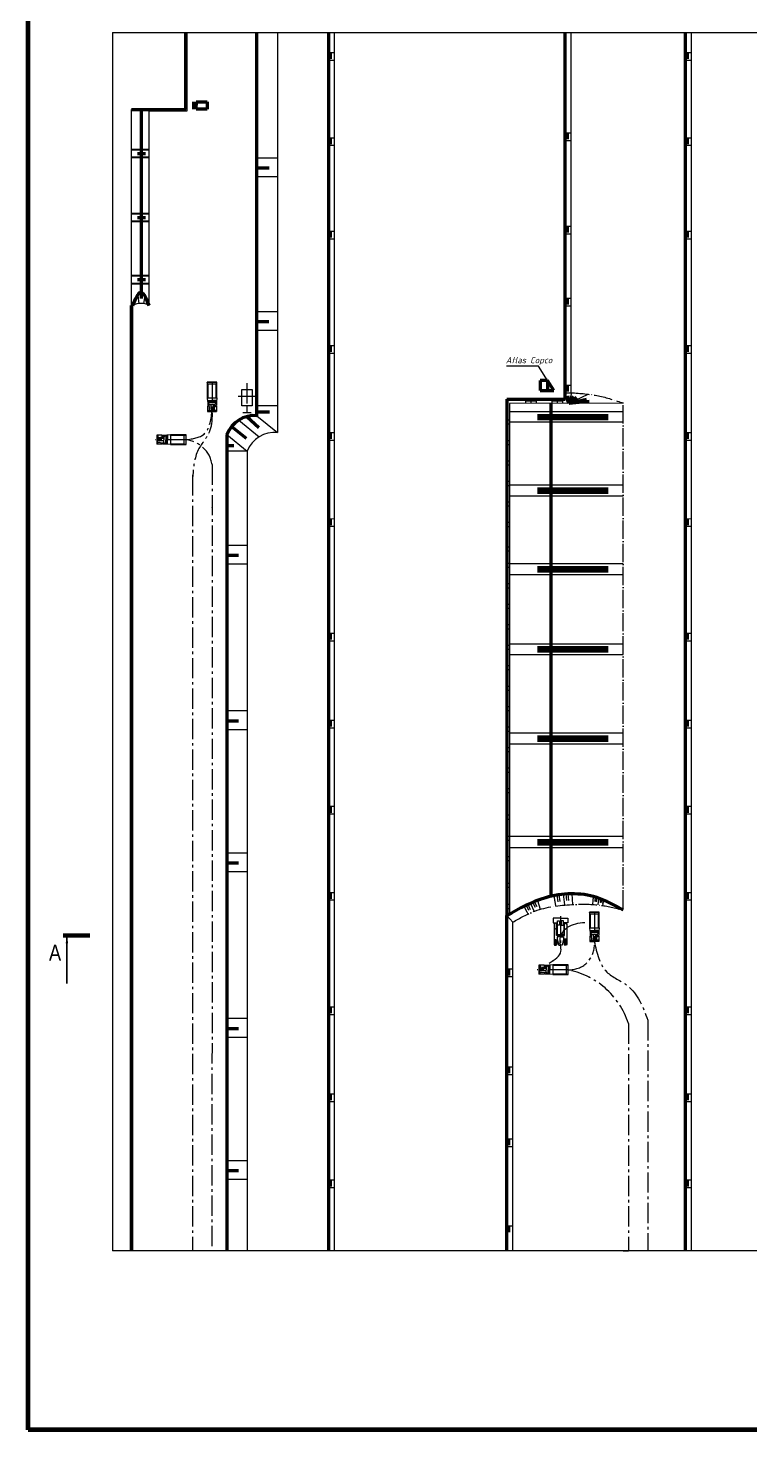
# Model space of a CAD drawing. Header units: millimetres. Extents: x 521 to 1090, y 142 to 973.
# Drawn here: x 521 to 806, y 142 to 694 of the extents above; entities that cross this region are included whole.
import ezdxf

# ---------------------------------------------------------------- set-up
doc = ezdxf.new("R2010")
doc.units = ezdxf.units.MM
doc.linetypes.add('ACAD_ISO04W100', pattern=[30, 24, -3, 0, -3])
doc.linetypes.add('gost6', pattern=[12, 8, -1.5, 1, -1.5])
doc.styles.add('GOST', font='isocpeui.ttf', dxfattribs={"height": 2.5})
doc.dimstyles.new('ISO-25', dxfattribs={"dimtxt": 2.5, "dimasz": 2.5, "dimexe": 1.25, "dimexo": 0.625, "dimtad": 1, "dimtxsty": 'Standard', "dimcen": 2.5, "dimadec": 0, "dimazin": 0, "dimtfac": 1, "dimtmove": 0, "dimatfit": 3, "dimfxl": 1, "dimarcsym": 0})

msp = doc.modelspace()

# ---------------------------------------------------------------- linework, layer by layer
at = {"color": 0, "lineweight": 80}
for p, q in [((521.221, 141.888), (521.221, 972.888)), ((1090.221, 141.888), (521.221, 141.888))]:
    msp.add_line(p, q, dxfattribs=at)
at = {"color": 0, "lineweight": 20}
for p, q in [((554.461, 692.495), (845.737, 692.495)), ((554.461, 692.495), (554.461, 212.495)), ((583.884, 661.645), (583.884, 692.495)), ((619.594, 692.495), (619.594, 534.876)), ((641.9, 692.495), (641.9, 212.495)), ((735.247, 550.552), (735.246, 692.495)), ((782.511, 692.495), (782.511, 212.495)), ((639.594, 684.597), (641.9, 684.594)), ((639.594, 681.59), (641.9, 681.588)), ((780.205, 684.597), (782.511, 684.594)), ((780.205, 681.59), (782.511, 681.588)), ((561.984, 584.896), (561.984, 662.145)), ((568.884, 661.645), (568.884, 584.903)), ((568.884, 661.645), (583.384, 661.645)), ((583.384, 661.645), (583.884, 661.645)), ((732.94, 652.97), (735.246, 652.967)), ((639.594, 651.044), (641.9, 651.041)), ((639.594, 648.037), (641.9, 648.035)), ((732.94, 649.963), (735.246, 649.962)), ((780.205, 651.044), (782.511, 651.041)), ((780.205, 648.037), (782.511, 648.035)), ((611.682, 643.125), (619.682, 643.125)), ((611.682, 635.734), (619.682, 635.734)), ((639.594, 614.246), (641.9, 614.243)), ((732.94, 616.172), (735.246, 616.169)), ((732.94, 613.165), (735.246, 613.163)), ((780.205, 614.246), (782.511, 614.243)), ((639.594, 611.239), (641.9, 611.237)), ((780.205, 611.239), (782.511, 611.237)), ((564.438, 589.024), (564.831, 585.626)), ((567.198, 588.687), (566.737, 585.694)), ((732.94, 587.815), (735.246, 587.812)), ((562.484, 212.495), (562.484, 584.903)), ((611.514, 582.551), (619.514, 582.551)), ((732.94, 584.807), (735.246, 584.806)), ((611.514, 575.16), (619.514, 575.16)), ((639.594, 569.171), (641.9, 569.168)), ((780.205, 569.171), (782.511, 569.168)), ((639.594, 566.164), (641.9, 566.162)), ((780.205, 566.164), (782.511, 566.162)), ((722.448, 561.057), (709.833, 561.057)), ((725.989, 555.398), (722.448, 561.057)), ((591.847, 554.677), (595.676, 554.677)), ((592.101, 553.954), (591.847, 554.677)), ((595.402, 553.954), (595.676, 554.677)), ((732.94, 553.56), (735.246, 553.558)), ((591.847, 548.539), (591.973, 547.148)), ((591.947, 547.438), (593.762, 547.438)), ((591.973, 547.148), (593.762, 547.148)), ((592.058, 547.148), (592.058, 545.516)), ((592.232, 547.148), (592.232, 546.714)), ((595.576, 547.438), (593.762, 547.438)), ((595.55, 547.148), (593.762, 547.148)), ((595.291, 547.148), (595.291, 546.714)), ((595.465, 547.148), (595.465, 545.516)), ((595.676, 548.539), (595.55, 547.148)), ((717.216, 548.009), (717.216, 546.454)), ((719.329, 548.009), (719.329, 546.454)), ((721.442, 548.009), (721.442, 546.454)), ((727.599, 548.009), (727.599, 546.454)), ((729.712, 548.009), (729.712, 546.454)), ((731.826, 548.009), (731.826, 546.454)), ((732.94, 550.553), (735.246, 550.552)), ((734.454, 546.454), (735.55, 550.56)), ((734.454, 546.454), (741.968, 549.981)), ((592.005, 545.28), (592.005, 543.132)), ((592.67, 545.268), (592.005, 545.28)), ((592.005, 543.618), (592.785, 543.618)), ((592.005, 543.132), (595.518, 543.132)), ((592.058, 545.516), (592.652, 545.516)), ((592.232, 546.714), (593.762, 546.714)), ((592.232, 546.714), (592.624, 545.921)), ((592.807, 543.335), (592.624, 545.921)), ((592.624, 545.921), (593.762, 545.921)), ((592.785, 543.618), (593.762, 543.618)), ((592.807, 543.335), (593.762, 543.335)), ((593.295, 545.921), (593.295, 544.185)), ((593.295, 544.185), (593.762, 544.185)), ((593.762, 543.933), (593.488, 543.933)), ((595.291, 546.714), (593.762, 546.714)), ((594.899, 545.921), (593.762, 545.921)), ((594.228, 544.185), (593.762, 544.185)), ((593.762, 543.933), (594.035, 543.933)), ((594.738, 543.618), (593.762, 543.618)), ((594.716, 543.335), (593.762, 543.335)), ((594.228, 545.921), (594.228, 544.185)), ((594.716, 543.335), (594.899, 545.921)), ((595.519, 543.618), (594.738, 543.618)), ((594.853, 545.268), (595.518, 545.28)), ((595.465, 545.516), (594.871, 545.516)), ((595.291, 546.714), (594.899, 545.921)), ((595.518, 545.28), (595.518, 543.132)), ((609.126, 542.683), (605.909, 542.683)), ((607.494, 545.413), (607.494, 542.683)), ((611.42, 541.51), (619.594, 534.876)), ((611.431, 545.569), (619.594, 545.569)), ((755.805, 546.454), (710.927, 546.319)), ((710.927, 546.319), (710.927, 345.105)), ((755.805, 543.046), (710.927, 543.046)), ((604.263, 539.802), (612.337, 533.231)), ((709.9, 539.865), (710.927, 539.865)), ((710.484, 539.339), (709.9, 539.339)), ((710.484, 538.724), (709.9, 538.724)), ((709.9, 538.252), (710.927, 538.252)), ((755.805, 538.979), (710.927, 538.979)), ((574.076, 533.774), (571.928, 533.774)), ((571.928, 533.774), (571.928, 530.26)), ((572.131, 532.972), (574.718, 533.155)), ((572.131, 532.972), (572.131, 532.017)), ((572.131, 531.062), (572.131, 532.017)), ((572.131, 531.062), (574.718, 530.879)), ((572.415, 533.774), (572.415, 532.993)), ((572.415, 532.993), (572.415, 532.017)), ((572.415, 531.041), (572.415, 532.017)), ((572.415, 530.26), (572.415, 531.041)), ((572.729, 532.017), (572.729, 532.29)), ((572.729, 532.017), (572.729, 531.744)), ((572.981, 532.483), (572.981, 532.017)), ((574.718, 532.483), (572.981, 532.483)), ((572.981, 531.551), (572.981, 532.017)), ((574.718, 531.551), (572.981, 531.551)), ((574.064, 533.109), (574.076, 533.774)), ((574.064, 530.926), (574.076, 530.26)), ((574.312, 533.721), (574.312, 533.126)), ((575.945, 533.721), (574.312, 533.721)), ((574.312, 530.314), (574.312, 530.908)), ((575.945, 530.314), (574.312, 530.314)), ((575.51, 533.546), (574.718, 533.155)), ((574.718, 533.155), (574.718, 532.017)), ((574.718, 530.879), (574.718, 532.017)), ((575.51, 530.488), (574.718, 530.879)), ((575.51, 533.546), (575.51, 532.017)), ((575.945, 533.546), (575.51, 533.546)), ((575.51, 530.488), (575.51, 532.017)), ((575.945, 530.488), (575.51, 530.488)), ((577.335, 533.932), (575.945, 533.806)), ((575.945, 533.806), (575.945, 532.017)), ((575.945, 530.229), (575.945, 532.017)), ((576.235, 533.832), (576.235, 532.017)), ((576.235, 530.202), (576.235, 532.017)), ((582.75, 533.678), (583.473, 533.932)), ((582.75, 530.376), (583.473, 530.103)), ((599.594, 534.115), (607.594, 527.498)), ((639.594, 534.872), (641.9, 534.869)), ((639.594, 531.865), (641.9, 531.863)), ((709.9, 531.798), (710.927, 531.798)), ((710.484, 531.254), (709.9, 531.254)), ((710.484, 530.738), (709.9, 530.738)), ((780.205, 534.872), (782.511, 534.869)), ((780.205, 531.865), (782.511, 531.863)), ((574.076, 530.26), (571.928, 530.26)), ((577.335, 530.103), (575.945, 530.229)), ((607.594, 527.498), (599.594, 527.498)), ((607.594, 527.498), (607.594, 212.495)), ((709.9, 530.185), (710.927, 530.185)), ((709.9, 523.731), (710.927, 523.731)), ((710.484, 523.187), (709.9, 523.187)), ((710.484, 522.671), (709.9, 522.671)), ((709.9, 522.118), (710.927, 522.118)), ((709.9, 515.664), (710.927, 515.664)), ((710.484, 515.12), (709.9, 515.12)), ((710.484, 514.604), (709.9, 514.604)), ((709.9, 514.051), (710.927, 514.051)), ((755.805, 514.118), (710.927, 514.118)), ((755.805, 509.851), (710.927, 509.851)), ((709.9, 507.597), (710.927, 507.597)), ((710.484, 507.053), (709.9, 507.053)), ((710.484, 506.537), (709.9, 506.537)), ((709.9, 505.984), (710.927, 505.984)), ((639.594, 500.942), (641.9, 500.939)), ((639.594, 497.935), (641.9, 497.933)), ((709.9, 499.531), (710.927, 499.531)), ((710.484, 498.986), (709.9, 498.986)), ((710.484, 498.47), (709.9, 498.47)), ((709.9, 497.917), (710.927, 497.917)), ((780.205, 500.942), (782.511, 500.939)), ((780.205, 497.935), (782.511, 497.933)), ((599.594, 490.535), (607.594, 490.535)), ((709.9, 489.85), (710.927, 489.85)), ((710.484, 489.311), (709.9, 489.311)), ((710.484, 488.761), (709.9, 488.761)), ((709.9, 488.237), (710.927, 488.237)), ((599.594, 483.144), (607.594, 483.144)), ((709.9, 483.397), (710.927, 483.397)), ((710.484, 482.852), (709.9, 482.852)), ((710.484, 482.336), (709.9, 482.336)), ((709.9, 481.783), (710.927, 481.783)), ((755.805, 483.113), (710.927, 483.113)), ((709.9, 475.33), (710.927, 475.33)), ((755.805, 478.846), (710.927, 478.846)), ((710.484, 474.785), (709.9, 474.785)), ((710.484, 474.269), (709.9, 474.269)), ((709.9, 473.716), (710.927, 473.716)), ((709.9, 467.263), (710.927, 467.263)), ((710.484, 466.718), (709.9, 466.718)), ((710.484, 466.202), (709.9, 466.202)), ((709.9, 465.649), (710.927, 465.649)), ((709.9, 459.196), (710.927, 459.196)), ((710.484, 458.651), (709.9, 458.651)), ((639.594, 455.867), (641.9, 455.864)), ((710.484, 458.135), (709.9, 458.135)), ((709.9, 457.582), (710.927, 457.582)), ((780.205, 455.867), (782.511, 455.864)), ((639.594, 452.859), (641.9, 452.858)), ((709.9, 451.129), (710.927, 451.129)), ((710.484, 450.584), (709.9, 450.584)), ((710.484, 450.068), (709.9, 450.068)), ((709.9, 449.515), (710.927, 449.515)), ((755.805, 451.514), (710.927, 451.514)), ((780.205, 452.859), (782.511, 452.858)), ((709.9, 443.062), (710.927, 443.062)), ((710.484, 442.518), (709.9, 442.518)), ((710.484, 442.001), (709.9, 442.001)), ((755.805, 447.248), (710.927, 447.248)), ((709.9, 441.448), (710.927, 441.448)), ((709.9, 434.995), (710.927, 434.995)), ((710.484, 434.451), (709.9, 434.451)), ((710.484, 433.934), (709.9, 433.934)), ((709.9, 433.381), (710.927, 433.381)), ((709.9, 426.928), (710.927, 426.928)), ((710.484, 426.384), (709.9, 426.384)), ((710.484, 425.867), (709.9, 425.867)), ((599.594, 425.304), (607.594, 425.304)), ((639.594, 421.568), (641.9, 421.565)), ((709.9, 425.315), (710.927, 425.315)), ((780.205, 421.568), (782.511, 421.565)), ((599.594, 417.914), (607.594, 417.914)), ((639.594, 418.561), (641.9, 418.559)), ((709.9, 418.861), (710.927, 418.861)), ((710.484, 418.317), (709.9, 418.317)), ((710.484, 417.8), (709.9, 417.8)), ((709.9, 417.248), (710.927, 417.248)), ((755.805, 416.37), (710.927, 416.37)), ((780.205, 418.561), (782.511, 418.559)), ((709.9, 410.794), (710.927, 410.794)), ((710.484, 410.25), (709.9, 410.25)), ((710.484, 409.733), (709.9, 409.733)), ((709.9, 409.181), (710.927, 409.181)), ((755.805, 412.104), (710.927, 412.104)), ((709.9, 402.727), (710.927, 402.727)), ((710.484, 402.183), (709.9, 402.183)), ((710.484, 401.666), (709.9, 401.666)), ((709.9, 401.114), (710.927, 401.114)), ((709.9, 394.66), (710.927, 394.66)), ((710.484, 394.116), (709.9, 394.116)), ((710.484, 393.599), (709.9, 393.599)), ((709.9, 393.047), (710.927, 393.047)), ((639.594, 387.638), (641.9, 387.635)), ((780.205, 387.638), (782.511, 387.635)), ((639.594, 384.63), (641.9, 384.629)), ((709.9, 384.221), (710.927, 384.221)), ((710.484, 383.681), (709.9, 383.681)), ((710.484, 383.132), (709.9, 383.132)), ((709.9, 382.607), (710.927, 382.607)), ((780.205, 384.63), (782.511, 384.629)), ((709.9, 375.873), (710.927, 375.873)), ((755.805, 375.673), (710.927, 375.673)), ((710.484, 375.328), (709.9, 375.328)), ((710.484, 374.812), (709.9, 374.812)), ((709.9, 374.259), (710.927, 374.259)), ((755.805, 371.215), (710.927, 371.215)), ((599.594, 369.305), (607.594, 369.305)), ((709.9, 367.806), (710.927, 367.806)), ((710.484, 367.262), (709.9, 367.262)), ((710.484, 366.745), (709.9, 366.745)), ((709.9, 366.192), (710.927, 366.192)), ((599.594, 361.915), (607.594, 361.915)), ((639.594, 353.707), (641.9, 353.705)), ((709.9, 357.367), (710.927, 357.367)), ((710.484, 356.827), (709.9, 356.827)), ((710.484, 356.278), (709.9, 356.278)), ((709.9, 355.753), (710.927, 355.753)), ((780.205, 353.707), (782.511, 353.705)), ((639.594, 350.7), (641.9, 350.699)), ((709.9, 349.019), (710.927, 349.019)), ((710.484, 348.474), (709.9, 348.474)), ((716.727, 348.183), (718.345, 344.982)), ((717.829, 346.001), (716.814, 348.009)), ((718.61, 346.572), (717.595, 348.58)), ((719.298, 346.885), (718.282, 348.893)), ((719.266, 349.334), (720.725, 346.212)), ((721.144, 347.703), (720.129, 349.711)), ((721.832, 348.016), (720.817, 350.024)), ((721.938, 350.462), (723.043, 347.132)), ((728.444, 352.433), (728.871, 349.796)), ((728.444, 352.433), (729.095, 348.418)), ((728.693, 352.738), (728.509, 352.447)), ((728.693, 352.738), (729.397, 352.738)), ((729.397, 352.738), (729.582, 352.447)), ((729.64, 352.656), (730.067, 350.019)), ((730.357, 352.769), (730.784, 350.133)), ((732.112, 352.986), (732.601, 348.728)), ((733.609, 350.458), (733.308, 353.084)), ((734.397, 350.501), (734.095, 353.126)), ((735.487, 353.158), (735.795, 348.894)), ((743.892, 352.113), (743.68, 348.959)), ((743.892, 352.113), (743.754, 350.063)), ((744.753, 351.871), (744.56, 350.139)), ((745.3, 351.703), (745.067, 350)), ((746.066, 351.447), (745.757, 348.77)), ((746.066, 351.447), (745.834, 349.436)), ((746.793, 351.183), (746.622, 349.708)), ((747.106, 349.616), (747.326, 350.976)), ((747.993, 350.704), (747.638, 348.508)), ((747.773, 349.344), (747.993, 350.704)), ((780.205, 350.7), (782.511, 350.699)), ((710.484, 347.958), (709.9, 347.958)), ((709.9, 347.405), (710.927, 347.405)), ((709.9, 344.533), (712.206, 341.952)), ((728.18, 343.472), (728.18, 341.704)), ((731.041, 343.472), (728.18, 343.472)), ((731.041, 343.472), (733.901, 343.472)), ((733.901, 343.472), (733.901, 341.704)), ((742.498, 345.883), (746.327, 345.883)), ((742.752, 345.16), (742.498, 345.883)), ((746.053, 345.16), (746.327, 345.883)), ((712.207, 212.495), (712.206, 341.952)), ((728.18, 341.704), (729.865, 341.704)), ((729, 341.577), (728.509, 341.157)), ((728.509, 341.157), (728.509, 333.263)), ((729.423, 339.12), (728.509, 339.635)), ((729.735, 341.577), (729, 341.577)), ((729.423, 336.663), (729.423, 341.577)), ((729.735, 341.577), (729.735, 337.043)), ((729.735, 337.043), (731.011, 337.043)), ((732.347, 337.043), (731.011, 337.043)), ((733.901, 341.704), (732.217, 341.704)), ((732.347, 341.577), (732.659, 341.577)), ((732.347, 341.577), (732.347, 337.043)), ((732.659, 341.577), (733.023, 341.577)), ((732.659, 336.663), (732.659, 341.577)), ((732.659, 339.12), (733.573, 339.635)), ((733.023, 341.577), (733.573, 341.157)), ((733.573, 341.157), (733.573, 333.263)), ((742.498, 339.744), (742.624, 338.354)), ((742.598, 338.644), (744.413, 338.644)), ((742.624, 338.354), (744.413, 338.354)), ((742.709, 338.354), (742.709, 336.721)), ((742.883, 338.354), (742.883, 337.92)), ((742.883, 337.92), (744.413, 337.92)), ((742.883, 337.92), (743.275, 337.127)), ((743.458, 334.54), (743.275, 337.127)), ((743.275, 337.127), (744.413, 337.127)), ((743.946, 337.127), (743.946, 335.391)), ((746.227, 338.644), (744.413, 338.644)), ((746.201, 338.354), (744.413, 338.354)), ((745.942, 337.92), (744.413, 337.92)), ((745.55, 337.127), (744.413, 337.127)), ((744.879, 337.127), (744.879, 335.391)), ((745.367, 334.54), (745.55, 337.127)), ((745.942, 337.92), (745.55, 337.127)), ((745.942, 338.354), (745.942, 337.92)), ((746.116, 338.354), (746.116, 336.721)), ((746.327, 339.744), (746.201, 338.354)), ((728.509, 334.963), (728.509, 333.192)), ((728.509, 333.192), (728.693, 332.901)), ((728.693, 332.901), (729.397, 332.901)), ((729.045, 335.254), (729.045, 332.901)), ((729.582, 333.192), (729.397, 332.901)), ((731.07, 336.663), (729.423, 336.663)), ((729.582, 334.963), (729.582, 333.192)), ((729.78, 336.206), (729.78, 335.281)), ((730.995, 336.206), (729.78, 336.206)), ((729.78, 335.281), (730.431, 332.911)), ((730.431, 332.911), (731.036, 332.911)), ((731.651, 332.911), (731.036, 332.911)), ((731.07, 336.663), (732.659, 336.663)), ((731.086, 336.206), (732.301, 336.206)), ((732.301, 335.281), (731.651, 332.911)), ((732.301, 336.206), (732.301, 335.281)), ((732.684, 335.254), (732.5, 334.963)), ((732.5, 334.963), (732.5, 333.192)), ((732.5, 333.192), (732.684, 332.901)), ((733.388, 335.254), (732.684, 335.254)), ((733.388, 332.901), (732.684, 332.901)), ((733.036, 335.254), (733.036, 332.901)), ((733.388, 335.254), (733.573, 334.963)), ((733.573, 333.192), (733.388, 332.901)), ((733.573, 334.963), (733.573, 333.192)), ((742.656, 336.486), (742.656, 334.337)), ((743.321, 336.473), (742.656, 336.486)), ((742.656, 334.824), (743.436, 334.824)), ((742.656, 334.337), (744.413, 334.337)), ((742.709, 336.721), (743.303, 336.721)), ((743.436, 334.824), (744.413, 334.824)), ((743.458, 334.54), (744.413, 334.54)), ((743.946, 335.391), (744.413, 335.391)), ((744.413, 335.139), (744.139, 335.139)), ((744.879, 335.391), (744.413, 335.391)), ((744.413, 335.139), (744.686, 335.139)), ((745.389, 334.824), (744.413, 334.824)), ((745.367, 334.54), (744.413, 334.54)), ((746.169, 334.337), (744.413, 334.337)), ((746.17, 334.824), (745.389, 334.824)), ((745.504, 336.473), (746.169, 336.486)), ((746.116, 336.721), (745.522, 336.721)), ((746.169, 336.486), (746.169, 334.337)), ((709.893, 323.534), (712.199, 323.531)), ((709.893, 320.527), (712.199, 320.526)), ((724.727, 324.98), (722.579, 324.98)), ((722.579, 324.98), (722.579, 321.466)), ((724.727, 321.466), (722.579, 321.466)), ((722.782, 324.178), (725.369, 324.361)), ((722.782, 324.178), (722.782, 323.223)), ((722.782, 322.268), (722.782, 323.223)), ((722.782, 322.268), (725.369, 322.085)), ((723.066, 324.98), (723.066, 324.199)), ((723.066, 324.199), (723.066, 323.223)), ((723.066, 322.247), (723.066, 323.223)), ((723.066, 321.466), (723.066, 322.247)), ((723.38, 323.223), (723.38, 323.496)), ((723.38, 323.223), (723.38, 322.95)), ((723.632, 323.689), (723.632, 323.223)), ((725.369, 323.689), (723.632, 323.689)), ((723.632, 322.757), (723.632, 323.223)), ((725.369, 322.757), (723.632, 322.757)), ((724.715, 324.315), (724.727, 324.98)), ((724.715, 322.131), (724.727, 321.466)), ((724.963, 324.927), (724.963, 324.332)), ((726.596, 324.927), (724.963, 324.927)), ((724.963, 321.519), (724.963, 322.114)), ((726.596, 321.519), (724.963, 321.519)), ((726.161, 324.752), (725.369, 324.361)), ((725.369, 324.361), (725.369, 323.223)), ((725.369, 322.085), (725.369, 323.223)), ((726.161, 321.694), (725.369, 322.085)), ((726.161, 324.752), (726.161, 323.223)), ((726.596, 324.752), (726.161, 324.752)), ((726.161, 321.694), (726.161, 323.223)), ((726.596, 321.694), (726.161, 321.694)), ((727.986, 325.137), (726.596, 325.011)), ((726.596, 325.011), (726.596, 323.223)), ((726.596, 321.434), (726.596, 323.223)), ((727.986, 321.309), (726.596, 321.434)), ((726.886, 325.038), (726.886, 323.223)), ((726.886, 321.408), (726.886, 323.223)), ((733.401, 324.883), (734.124, 325.137)), ((733.401, 321.582), (734.124, 321.309)), ((599.594, 304.075), (607.594, 304.075)), ((639.594, 308.632), (641.9, 308.629)), ((639.594, 305.625), (641.9, 305.624)), ((780.205, 308.632), (782.511, 308.629)), ((780.205, 305.625), (782.511, 305.624)), ((599.594, 296.684), (607.594, 296.684)), ((709.9, 284.987), (712.205, 284.984)), ((709.9, 281.98), (712.205, 281.978)), ((639.594, 274.333), (641.9, 274.331)), ((639.594, 271.326), (641.9, 271.325)), ((780.205, 274.333), (782.511, 274.331)), ((780.205, 271.326), (782.511, 271.325)), ((709.9, 256.63), (712.205, 256.627)), ((709.9, 253.623), (712.205, 253.621)), ((599.594, 248.076), (607.594, 248.076)), ((599.594, 240.685), (607.594, 240.685)), ((639.594, 240.403), (641.9, 240.4)), ((780.205, 240.403), (782.511, 240.4)), ((639.594, 237.396), (641.9, 237.395)), ((780.205, 237.396), (782.511, 237.395)), ((709.9, 222.376), (712.205, 222.373)), ((845.506, 212.495), (554.461, 212.495)), ((755.805, 212.495), (757.805, 212.495))]:
    msp.add_line(p, q, dxfattribs=at)
at = {"color": 0, "linetype": 'ByBlock', "lineweight": 50}
for p, q in [((583.384, 662.145), (583.384, 692.495)), ((611.42, 541.51), (611.42, 692.495)), ((639.594, 692.495), (639.594, 212.495)), ((732.9, 548.009), (732.94, 692.495)), ((780.205, 692.495), (780.205, 212.495)), ((640.976, 683.608), (639.594, 683.608)), ((640.976, 682.587), (639.594, 682.587)), ((781.587, 683.608), (780.205, 683.608)), ((781.587, 682.587), (780.205, 682.587)), ((586.381, 665.237), (586.381, 662.237)), ((587.449, 664.271), (586.381, 664.271)), ((587.348, 663.437), (586.381, 663.437)), ((587.415, 665.12), (587.415, 663.925)), ((587.415, 665.12), (591.829, 665.12)), ((587.415, 662.313), (587.415, 665.12)), ((591.829, 665.12), (591.829, 662.313)), ((561.984, 662.145), (583.384, 662.145)), ((565.922, 590.076), (565.922, 662.145)), ((591.829, 662.313), (587.415, 662.313)), ((734.321, 651.982), (732.94, 651.982)), ((640.976, 650.056), (639.594, 650.056)), ((640.976, 649.034), (639.594, 649.034)), ((734.321, 650.961), (732.94, 650.961)), ((781.587, 650.056), (780.205, 650.056)), ((781.587, 649.034), (780.205, 649.034)), ((567.528, 644.743), (564.316, 644.743)), ((611.682, 639.151), (616.288, 639.151)), ((567.528, 619.525), (564.316, 619.525)), ((640.976, 613.257), (639.594, 613.257)), ((734.321, 615.184), (732.94, 615.184)), ((734.321, 614.162), (732.94, 614.162)), ((781.587, 613.257), (780.205, 613.257)), ((640.976, 612.236), (639.594, 612.236)), ((781.587, 612.236), (780.205, 612.236)), ((567.528, 595.082), (564.316, 595.082)), ((565.852, 590.048), (565.784, 587.735)), ((734.321, 586.826), (732.94, 586.826)), ((734.321, 585.805), (732.94, 585.805)), ((561.984, 212.495), (561.984, 584.896)), ((611.514, 578.577), (616.12, 578.577)), ((640.976, 568.182), (639.594, 568.182)), ((640.976, 567.161), (639.594, 567.161)), ((781.587, 568.182), (780.205, 568.182)), ((781.587, 567.161), (780.205, 567.161)), ((734.321, 552.572), (732.94, 552.572)), ((734.321, 551.551), (732.94, 551.551)), ((611.424, 543.016), (616.439, 543.016)), ((601.432, 537.304), (607.146, 532.715)), ((607.434, 541.175), (612.2, 536.843)), ((599.594, 534.115), (599.594, 212.495)), ((640.976, 533.883), (639.594, 533.883)), ((640.976, 532.862), (639.594, 532.862)), ((781.587, 533.883), (780.205, 533.883)), ((781.587, 532.862), (780.205, 532.862)), ((599.594, 529.721), (602.293, 529.721)), ((640.976, 499.953), (639.594, 499.953)), ((640.976, 498.932), (639.594, 498.932)), ((781.587, 499.953), (780.205, 499.953)), ((781.587, 498.932), (780.205, 498.932)), ((599.594, 486.561), (604.2, 486.561)), ((640.976, 454.878), (639.594, 454.878)), ((640.976, 453.857), (639.594, 453.857)), ((781.587, 454.878), (780.205, 454.878)), ((781.587, 453.857), (780.205, 453.857)), ((599.594, 421.33), (604.2, 421.33)), ((640.976, 420.579), (639.594, 420.579)), ((781.587, 420.579), (780.205, 420.579)), ((640.976, 419.558), (639.594, 419.558)), ((781.587, 419.558), (780.205, 419.558)), ((640.976, 386.649), (639.594, 386.649)), ((640.976, 385.628), (639.594, 385.628)), ((781.587, 386.649), (780.205, 386.649)), ((781.587, 385.628), (780.205, 385.628)), ((599.594, 365.331), (604.2, 365.331)), ((640.976, 352.719), (639.594, 352.719)), ((640.976, 351.698), (639.594, 351.698)), ((781.587, 352.719), (780.205, 352.719)), ((781.587, 351.698), (780.205, 351.698)), ((709.858, 212.495), (709.9, 344.533)), ((711.274, 322.546), (709.893, 322.546)), ((711.274, 321.525), (709.893, 321.525)), ((640.976, 307.644), (639.594, 307.644)), ((640.976, 306.623), (639.594, 306.623)), ((781.587, 307.644), (780.205, 307.644)), ((781.587, 306.623), (780.205, 306.623)), ((599.594, 300.101), (604.2, 300.101)), ((711.281, 283.999), (709.9, 283.999)), ((711.281, 282.977), (709.9, 282.977)), ((640.976, 273.345), (639.594, 273.345)), ((640.976, 272.324), (639.594, 272.324)), ((781.587, 273.345), (780.205, 273.345)), ((781.587, 272.324), (780.205, 272.324)), ((711.281, 255.641), (709.9, 255.641)), ((711.281, 254.62), (709.9, 254.62)), ((599.594, 244.102), (604.2, 244.102)), ((640.976, 239.415), (639.594, 239.415)), ((640.976, 238.394), (639.594, 238.394)), ((781.587, 239.415), (780.205, 239.415)), ((781.587, 238.394), (780.205, 238.394)), ((711.281, 221.387), (709.9, 221.387)), ((711.281, 220.366), (709.9, 220.366))]:
    msp.add_line(p, q, dxfattribs=at)
at = {"color": 0, "lineweight": 30}
for p, q in [((568.884, 646.296), (561.984, 646.296)), ((568.884, 643.189), (561.984, 643.189)), ((568.884, 621.079), (561.984, 621.079)), ((568.884, 617.971), (561.984, 617.971)), ((568.884, 596.635), (561.984, 596.635)), ((568.884, 593.528), (561.984, 593.528))]:
    msp.add_line(p, q, dxfattribs=at)
at = {"color": 0, "linetype": 'gost6', "lineweight": 20}
for p, q in [((593.762, 554.677), (593.762, 542.466)), ((607.494, 554.356), (607.494, 543.436)), ((604.041, 549.201), (610.935, 549.201)), ((583.473, 532.017), (571.262, 532.017)), ((593.758, 522.255), (593.706, 212.495)), ((586.092, 518.041), (586.081, 212.495)), ((731.041, 344.289), (731.041, 331.601)), ((744.413, 345.883), (744.413, 333.672)), ((734.124, 323.223), (721.913, 323.223)), ((757.849, 302.017), (757.805, 212.495)), ((765.476, 303.384), (765.421, 212.495))]:
    msp.add_line(p, q, dxfattribs=at)
at = {"color": 0, "lineweight": 50}
for p, q in [((725.989, 555.398), (722.996, 555.398)), ((722.996, 555.398), (722.996, 551.411)), ((725.989, 555.398), (725.989, 551.411)), ((728.482, 551.411), (725.989, 555.398)), ((709.9, 548.009), (709.9, 344.533)), ((709.9, 548.009), (732.9, 548.009)), ((717.936, 548.009), (717.936, 547.058)), ((718.631, 548.009), (718.631, 547.058)), ((720.049, 548.009), (720.049, 547.058)), ((720.744, 548.009), (720.744, 547.058)), ((722.996, 551.411), (728.482, 551.411)), ((728.319, 548.009), (728.319, 547.058)), ((729.014, 548.009), (729.014, 547.058)), ((730.432, 548.009), (730.432, 547.058)), ((731.127, 548.009), (731.127, 547.058)), ((734.454, 546.454), (733.27, 549.054)), ((734.454, 546.454), (733.956, 549.303)), ((734.454, 546.454), (736.242, 549.165)), ((734.454, 546.454), (737.31, 548.869)), ((734.454, 546.454), (741.344, 548.053)), ((734.454, 546.454), (742.325, 547.298)), ((721.992, 541.65), (749.802, 541.65)), ((727.382, 352.175), (727.382, 546.454)), ((721.992, 540.353), (749.802, 540.353)), ((721.992, 512.723), (749.802, 512.723)), ((721.992, 511.425), (749.802, 511.425)), ((721.992, 481.718), (749.802, 481.718)), ((721.992, 480.42), (749.802, 480.42)), ((721.992, 450.119), (749.802, 450.119)), ((721.992, 448.821), (749.802, 448.821)), ((721.992, 414.975), (749.802, 414.975)), ((721.992, 413.677), (749.802, 413.677)), ((721.992, 374.087), (749.802, 374.087)), ((721.992, 372.789), (749.802, 372.789))]:
    msp.add_line(p, q, dxfattribs=at)
at = {"color": 0, "linetype": 'ACAD_ISO04W100', "lineweight": 20, "ltscale": 0.3}
msp.add_line((755.805, 347.36), (755.805, 546.998), dxfattribs=at)
at = {"color": 0, "lineweight": 70}
msp.add_line((545.577, 336.663), (535.101, 336.663), dxfattribs=at)
at = {"color": 0, "lineweight": 20}
for points in [[(591.847, 554.677), (591.847, 548.539), (595.676, 548.539), (595.676, 554.677)], [(592.101, 553.954), (592.101, 548.539), (595.402, 548.539), (595.402, 553.954)], [(605.541, 551.819), (609.494, 551.819), (609.494, 545.413), (605.541, 545.413)], [(583.473, 533.932), (577.335, 533.932), (577.335, 530.103), (583.473, 530.103)], [(582.75, 533.678), (577.335, 533.678), (577.335, 530.376), (582.75, 530.376)], [(729.865, 342.465), (730.719, 342.465), (730.719, 340.777), (729.865, 340.777)], [(732.217, 342.465), (731.362, 342.465), (731.362, 340.777), (732.217, 340.777)], [(742.498, 345.883), (742.498, 339.744), (746.327, 339.744), (746.327, 345.883)], [(742.752, 345.16), (742.752, 339.744), (746.053, 339.744), (746.053, 345.16)], [(734.124, 325.137), (727.986, 325.137), (727.986, 321.309), (734.124, 321.309)], [(733.401, 324.883), (727.986, 324.883), (727.986, 321.582), (733.401, 321.582)]]:
    msp.add_lwpolyline(points, close=True, dxfattribs=at)
for centre, radius, start, end in [((565.684, 579.327), 6.429, 60.14995, 119.85005), ((592.446, 543.416), 0.203, 5.96995, 174.86211), ((593.625, 544.237), 0.333, 189.02718, 245.88141), ((593.899, 544.237), 0.333, 294.11859, 350.97282), ((595.077, 543.416), 0.203, 5.13789, 174.03005), ((572.212, 533.333), 0.203, 275.96995, 84.86211), ((572.212, 530.701), 0.203, 275.13789, 84.03005), ((573.033, 532.154), 0.333, 99.02718, 155.88141), ((573.033, 531.88), 0.333, 204.11859, 260.97282), ((618.379, 523.406), 11.535, 83.95047, 159.22155), ((743.097, 334.622), 0.203, 5.96995, 174.86211), ((744.276, 335.443), 0.333, 189.02718, 245.88141), ((744.55, 335.443), 0.333, 294.11859, 350.97282), ((745.728, 334.622), 0.203, 5.13789, 174.03005), ((722.863, 324.539), 0.203, 275.96995, 84.86211), ((722.863, 321.907), 0.203, 275.13789, 84.03005), ((723.684, 323.36), 0.333, 99.02718, 155.88141), ((723.684, 323.086), 0.333, 204.11859, 260.97282)]:
    msp.add_arc(centre, radius, start, end, dxfattribs=at)
at = {"color": 0, "linetype": 'ByBlock', "lineweight": 50}
msp.add_arc((610.379, 530.023), 11.535, 84.82208, 159.22155, dxfattribs=at)
at = {"color": 0, "linetype": 'gost6', "lineweight": 20}
for centre, radius, start, end in [((582.298, 520.48), 11.597, 8.80306, 84.18298), ((734.676, 332.942), 9.735, 266.74973, 0.11888), ((728.154, 292.492), 31.185, 17.78477, 80.31404)]:
    msp.add_arc(centre, radius, start, end, dxfattribs=at)
at = {"color": 0, "linetype": 'ByBlock', "lineweight": 50}
msp.add_spline([(562.484, 584.903), (565.737, 590.105), (568.884, 584.903)], degree=3, dxfattribs=at)
at = {"color": 0, "linetype": 'ACAD_ISO04W100', "lineweight": 20, "ltscale": 0.3}
for points in [[(735.247, 550.56), (745.983, 549.339), (755.805, 546.454)], [(712.206, 341.952), (720.981, 346.33), (735.579, 348.878), (746.307, 348.703), (755.805, 346.681)]]:
    msp.add_spline(points, degree=3, dxfattribs=at)
at = {"color": 0, "linetype": 'gost6', "lineweight": 20}
for points in [[(583.473, 532.017), (590.572, 534.26), (593.762, 543.132)], [(593.762, 542.466), (592.914, 535.791), (588.301, 528.042), (586.122, 517.595)], [(744.411, 334.337), (749.32, 322.318), (757.474, 316.9), (765.476, 303.384)]]:
    msp.add_spline(points, degree=3, dxfattribs=at)
at = {"color": 0, "lineweight": 50}
msp.add_spline([(755.805, 346.681), (745.34, 351.69), (725.083, 351.577), (709.9, 344.533)], degree=3, dxfattribs=at)
at = {"color": 0, "lineweight": 20}
msp.add_spline([(726.596, 325.872), (731.225, 330.506), (731.041, 332.911), (731.086, 336.206), (733.845, 339.944), (740.639, 341.882)], degree=3, dxfattribs=at)
for points in [[(593.13, 535.605), (592.179, 534.186), (592.619, 535.837)], [(588.763, 529.745), (587.466, 530.857), (589.054, 530.226)], [(589.643, 533.86), (591.089, 534.769), (590.016, 533.44)], [(585.817, 504.65), (586.092, 506.336), (586.379, 504.652)], [(593.463, 505.227), (593.756, 506.91), (594.025, 505.223)], [(739.116, 341.939), (740.639, 341.882), (739.18, 341.442)], [(744.009, 331.434), (744.408, 332.942), (744.52, 331.385)], [(728.46, 326.606), (726.596, 325.872), (728.121, 327.171)], [(742.481, 319.989), (741.102, 320.998), (742.734, 320.491)]]:
    msp.add_solid(points, dxfattribs=at)

# ---------------------------------------------------------------- texts
at = {"color": 0, "lineweight": 20, "style": 'GOST'}
msp.add_text('Atlas Copco', height=2.5, dxfattribs=at).set_placement((709.514, 562.168))
at = {"color": 0, "lineweight": 20, "insert": (529.488, 333.064), "char_height": 6.25, "width": 8.2112, "attachment_point": 1}
msp.add_mtext('{\\fArial Narrow|b0|i0|c204|p34;\\C256;A}', dxfattribs=at)

# ---------------------------------------------------------------- leaders
at = {"color": 0, "lineweight": 20}
msp.add_leader([(536.545, 336.663), (536.545, 317.757)], dimstyle='ISO-25', override={"dimasz": 3, "dimgap": 0.625, "dimtad": 0}, dxfattribs=at)

doc.saveas('drawing.dxf')
